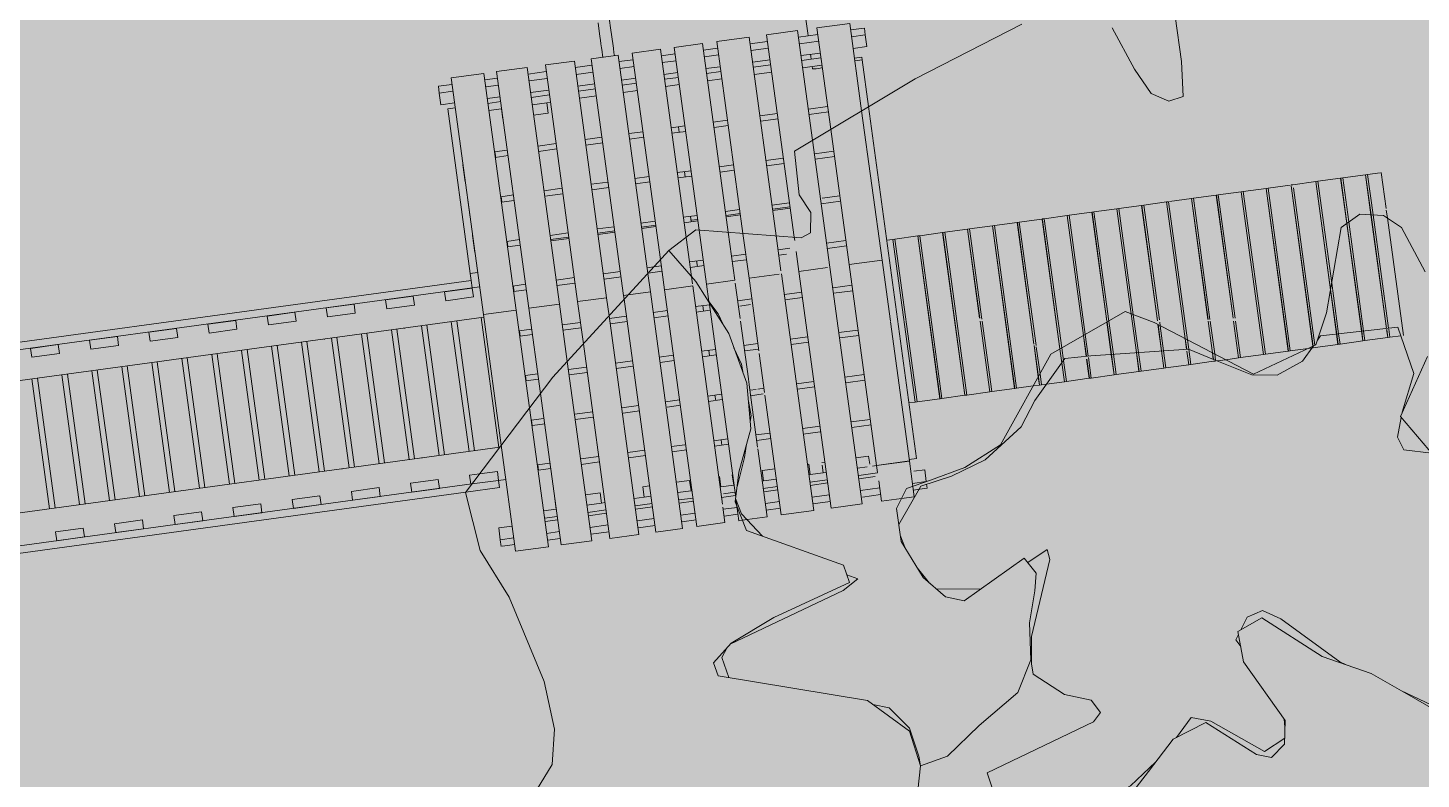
# Model space of a CAD drawing. Header units: metres. Extents: x -490 to 202, y -217 to 332.
# Drawn here: x -100.93 to -95.84, y 10.95 to 13.69 of the extents above; entities that cross this region are included whole.
import ezdxf

# ---------------------------------------------------------------- set-up
doc = ezdxf.new("R2010")
doc.units = ezdxf.units.M
doc.layers.add('1 arbol_dwg', color=8, linetype='Continuous', lineweight=9, true_color=0x767676)
doc.layers.add('juegos_dwg', color=8, linetype='Continuous', lineweight=9, true_color=0x767676)
for name, color, linetype, lineweight in [('A-DETL-GENF', 7, 'Continuous', 9), ('A-DETL-THIN', 7, 'Continuous', 9), ('A-GENM', 7, 'Continuous', 9)]:
    doc.layers.add(name, color=color, linetype=linetype, lineweight=lineweight)

# ---------------------------------------------------------------- blocks, each defined once
blk = doc.blocks.new('juegos_dwg-364623-PLANTA DE MURO PERIMETRAL')
at = {"layer": 'A-GENM'}
for p, q in [((-4.4449, 36.9643), (-4.4949, 36.9643)), ((-4.3239, 36.9893), (-4.2769, 36.9893)), ((-4.2769, 36.9643), (-4.3239, 36.9643)), ((-4.1644, 36.9893), (-4.0971, 36.9893)), ((-4.0971, 36.9643), (-4.1644, 36.9643)), ((-3.9902, 36.9893), (-3.9277, 36.9893)), ((-3.9277, 36.9643), (-3.9902, 36.9643)), ((-3.8291, 36.9893), (-3.7765, 36.9893)), ((-3.7765, 36.9643), (-3.8291, 36.9643)), ((-3.673, 36.9893), (-3.6218, 36.9893)), ((-3.6218, 36.9643), (-3.673, 36.9643)), ((-3.5174, 36.9893), (-3.4652, 36.9893)), ((-3.4652, 36.9643), (-3.5174, 36.9643)), ((-3.3459, 36.9893), (-3.2812, 36.9893)), ((-3.2812, 36.9643), (-3.3459, 36.9643)), ((-3.1669, 36.9893), (-3.0958, 36.9893)), ((-3.0958, 36.9643), (-3.1669, 36.9643)), ((-2.9239, 36.9643), (-2.9748, 36.9643)), ((-4.3239, 36.921), (-4.2769, 36.921)), ((-4.1644, 36.921), (-4.0971, 36.921)), ((-3.9902, 36.921), (-3.9277, 36.921)), ((-3.8291, 36.921), (-3.7765, 36.921)), ((-3.673, 36.921), (-3.6218, 36.921)), ((-3.5174, 36.921), (-3.4652, 36.921)), ((-3.3459, 36.921), (-3.2812, 36.921)), ((-3.1669, 36.921), (-3.0958, 36.921)), ((-4.2769, 36.903), (-4.3239, 36.903)), ((-4.3239, 36.8761), (-4.2778, 36.8761)), ((-4.2778, 36.8761), (-4.2778, 36.838)), ((-4.0971, 36.903), (-4.1644, 36.903)), ((-4.1103, 36.8761), (-4.0971, 36.8761)), ((-3.9277, 36.903), (-3.9902, 36.903)), ((-3.9902, 36.8761), (-3.9277, 36.8761)), ((-3.7765, 36.903), (-3.8291, 36.903)), ((-3.8291, 36.8761), (-3.7765, 36.8761)), ((-3.6218, 36.903), (-3.673, 36.903)), ((-3.673, 36.8761), (-3.6218, 36.8761)), ((-3.4652, 36.903), (-3.5174, 36.903)), ((-3.5174, 36.8761), (-3.4652, 36.8761)), ((-3.2812, 36.903), (-3.3459, 36.903)), ((-3.3459, 36.8761), (-3.2812, 36.8761)), ((-3.0958, 36.903), (-3.1669, 36.903)), ((-3.1669, 36.8761), (-3.0958, 36.8761)), ((-3.1038, 36.8662), (-3.1188, 36.8662)), ((-4.3239, 36.7238), (-4.2769, 36.7238)), ((-4.2769, 36.7038), (-4.3239, 36.7038)), ((-4.3225, 36.7238), (-4.3225, 36.7038)), ((-4.1644, 36.7238), (-4.0971, 36.7238)), ((-4.0971, 36.7038), (-4.1644, 36.7038)), ((-3.9902, 36.7238), (-3.9277, 36.7238)), ((-3.9277, 36.7038), (-3.9902, 36.7038)), ((-3.8291, 36.7238), (-3.7765, 36.7238)), ((-3.7765, 36.7038), (-3.8291, 36.7038)), ((-3.673, 36.7238), (-3.6218, 36.7238)), ((-3.6218, 36.7038), (-3.673, 36.7038)), ((-3.6463, 36.7038), (-3.6463, 36.7238)), ((-3.5174, 36.7238), (-3.4652, 36.7238)), ((-3.4652, 36.7038), (-3.5174, 36.7038)), ((-3.3459, 36.7238), (-3.2812, 36.7238)), ((-3.2812, 36.7038), (-3.3459, 36.7038)), ((-3.1669, 36.7238), (-3.0958, 36.7238)), ((-3.0958, 36.7038), (-3.1669, 36.7038)), ((-4.4449, 36.6924), (-4.4449, 36.6299)), ((-4.4449, 36.5624), (-4.4449, 36.4999)), ((-4.3239, 36.559), (-4.2769, 36.559)), ((-4.3225, 36.559), (-4.3225, 36.539)), ((-4.1644, 36.559), (-4.0971, 36.559)), ((-3.9902, 36.559), (-3.9277, 36.559)), ((-3.8291, 36.559), (-3.7765, 36.559)), ((-3.673, 36.559), (-3.6218, 36.559)), ((-3.6463, 36.539), (-3.6463, 36.559)), ((-3.5174, 36.559), (-3.4652, 36.559)), ((-3.3459, 36.559), (-3.2812, 36.559)), ((-3.1669, 36.559), (-3.0958, 36.559)), ((-4.2769, 36.539), (-4.3239, 36.539)), ((-4.0971, 36.539), (-4.1644, 36.539)), ((-3.9277, 36.539), (-3.9902, 36.539)), ((-3.7765, 36.539), (-3.8291, 36.539)), ((-3.6218, 36.539), (-3.673, 36.539)), ((-3.4652, 36.539), (-3.5174, 36.539)), ((-3.2812, 36.539), (-3.3459, 36.539)), ((-3.0958, 36.539), (-3.1669, 36.539)), ((-4.4449, 36.4324), (-4.4449, 36.3699)), ((-4.3239, 36.3943), (-4.2769, 36.3943)), ((-4.2769, 36.3743), (-4.3239, 36.3743)), ((-4.3225, 36.3943), (-4.3225, 36.3743)), ((-4.1644, 36.3943), (-4.0971, 36.3943)), ((-4.0971, 36.3793), (-4.1644, 36.3793)), ((-4.0971, 36.3743), (-4.1644, 36.3743)), ((-3.9902, 36.3943), (-3.9277, 36.3943)), ((-3.9277, 36.3793), (-3.9902, 36.3793)), ((-3.9277, 36.3743), (-3.9902, 36.3743)), ((-3.8291, 36.3943), (-3.7765, 36.3943)), ((-3.7765, 36.3793), (-3.8291, 36.3793)), ((-3.7765, 36.3743), (-3.8291, 36.3743)), ((-3.673, 36.3943), (-3.6218, 36.3943)), ((-3.6218, 36.3743), (-3.673, 36.3743)), ((-3.6463, 36.3743), (-3.6463, 36.3943)), ((-3.6218, 36.3793), (-3.6463, 36.3793)), ((-3.5174, 36.3943), (-3.4652, 36.3943)), ((-3.4652, 36.3793), (-3.5174, 36.3793)), ((-3.4652, 36.3743), (-3.5174, 36.3743)), ((-3.3459, 36.3943), (-3.2812, 36.3943)), ((-3.2812, 36.3793), (-3.3459, 36.3793)), ((-3.2812, 36.3743), (-3.3459, 36.3743)), ((-3.0958, 36.3743), (-3.1669, 36.3743)), ((-3.1615, 36.3943), (-3.0958, 36.3943)), ((-3.673, 36.3199), (-3.673, 36.1486)), ((-3.5174, 36.3176), (-3.5174, 36.141)), ((-4.4718, 36.2958), (-4.4718, 36.2699)), ((-3.3459, 36.281), (-3.3459, 36.1517)), ((-3.2812, 36.2552), (-3.2812, 36.2672)), ((-4.4717, 36.243), (-4.4449, 36.243)), ((-4.3239, 36.2295), (-4.2769, 36.2295)), ((-4.2769, 36.2095), (-4.3239, 36.2095)), ((-4.3225, 36.2295), (-4.3225, 36.2095)), ((-4.1644, 36.2295), (-4.0971, 36.2295)), ((-4.0971, 36.2095), (-4.1644, 36.2095)), ((-3.9902, 36.2295), (-3.9277, 36.2295)), ((-3.9277, 36.2095), (-3.9902, 36.2095)), ((-3.8291, 36.2295), (-3.8039, 36.2295)), ((-3.7765, 36.2095), (-3.828, 36.2095)), ((-3.8039, 36.2295), (-3.7765, 36.2295)), ((-3.673, 36.2295), (-3.6218, 36.2295)), ((-3.6218, 36.2095), (-3.673, 36.2095)), ((-3.6463, 36.2095), (-3.6463, 36.2295)), ((-3.5174, 36.2295), (-3.4652, 36.2295)), ((-3.4652, 36.2095), (-3.5174, 36.2095)), ((-3.3459, 36.2295), (-3.3027, 36.2295)), ((-3.3177, 36.2095), (-3.3459, 36.2095)), ((-3.1669, 36.2295), (-3.0958, 36.2295)), ((-3.0958, 36.2095), (-3.1669, 36.2095)), ((-2.9177, 36.2107), (-2.9177, 35.6107)), ((-2.826, 36.2107), (-2.826, 35.6107)), ((-2.7342, 36.2107), (-2.7342, 35.6107)), ((-2.6496, 35.8825), (-2.6496, 36.2107)), ((-2.6425, 36.2107), (-2.6425, 35.8777)), ((-2.5508, 36.2107), (-2.5508, 35.6107)), ((-2.4661, 35.7618), (-2.4661, 36.2107)), ((-2.459, 36.2107), (-2.459, 35.7563)), ((-2.3748, 36.2083), (-2.3748, 35.7313)), ((-2.3744, 35.7315), (-2.3744, 36.2076)), ((-2.3673, 36.2107), (-2.3673, 35.7343)), ((-2.2826, 35.7685), (-2.2826, 36.2107)), ((-2.2755, 36.2107), (-2.2755, 35.7713)), ((-2.1909, 35.8088), (-2.1909, 36.2107)), ((-2.1838, 36.2107), (-2.1838, 35.8083)), ((-2.0991, 35.8229), (-2.0991, 36.2107)), ((-2.0921, 36.2107), (-2.0921, 35.8191)), ((-2.0074, 35.7853), (-2.0074, 36.2107)), ((-2.0003, 36.2107), (-2.0003, 35.7877)), ((-1.9157, 36.2107), (-1.9086, 36.2107)), ((-1.9157, 35.7721), (-1.9157, 36.2107)), ((-1.9086, 36.2107), (-1.9086, 35.7715)), ((-1.8239, 35.7647), (-1.8239, 36.2107)), ((-1.8169, 36.2107), (-1.8169, 35.7641)), ((-1.7322, 35.7573), (-1.7322, 36.2107)), ((-1.7251, 36.2107), (-1.7251, 35.7568)), ((-1.6334, 36.2107), (-1.6334, 35.6107)), ((-1.5416, 36.2107), (-1.5416, 35.6107)), ((-1.4574, 36.2078), (-1.4574, 35.6166)), ((-1.457, 35.6167), (-1.457, 36.2073)), ((-1.4499, 36.1996), (-1.4499, 35.6189)), ((-1.3652, 35.813), (-1.3652, 36.2107)), ((-1.3582, 36.2107), (-1.3582, 35.8356)), ((-1.2735, 36.0445), (-1.2735, 36.2107)), ((-1.2664, 36.2107), (-1.2664, 36.0482)), ((-1.1818, 36.0636), (-1.1818, 36.2107)), ((-1.1747, 36.2107), (-1.1747, 36.0622)), ((-1.1244, 36.2107), (-1.1244, 36.0787)), ((-4.4449, 36.1308), (-6.972, 36.1308)), ((-6.1109, 36.1308), (-6.1109, 35.6526)), ((-6.0909, 35.6526), (-6.0909, 36.1308)), ((-6.0004, 36.1308), (-6.0004, 35.6526)), ((-5.9804, 35.6526), (-5.9804, 36.1308)), ((-5.8899, 36.1308), (-5.8899, 35.6526)), ((-5.8699, 35.6526), (-5.8699, 36.1308)), ((-5.7795, 36.1308), (-5.7795, 35.6526)), ((-5.7595, 35.6526), (-5.7595, 36.1308)), ((-5.669, 36.1308), (-5.669, 35.6526)), ((-5.649, 35.6526), (-5.649, 36.1308)), ((-5.6271, 36.1308), (-5.6237, 36.1308)), ((-5.5586, 36.1308), (-5.5586, 35.6526)), ((-5.5386, 35.6526), (-5.5386, 36.1308)), ((-5.4481, 36.1308), (-5.4481, 35.6526)), ((-5.4281, 35.6526), (-5.4281, 36.1308)), ((-5.3377, 36.1308), (-5.3377, 35.6526)), ((-5.3177, 35.6526), (-5.3177, 36.1308)), ((-5.2272, 36.1308), (-5.2272, 35.6526)), ((-5.2072, 35.6526), (-5.2072, 36.1308)), ((-5.1168, 36.1308), (-5.1168, 35.6526)), ((-5.0968, 35.6526), (-5.0968, 36.1308)), ((-5.0344, 36.1308), (-5.0311, 36.1308)), ((-5.0063, 36.1308), (-5.0063, 35.6526)), ((-4.9863, 35.6526), (-4.9863, 36.1308)), ((-4.8959, 36.1308), (-4.8959, 35.6526)), ((-4.8759, 35.6526), (-4.8759, 36.1308)), ((-4.7854, 36.1308), (-4.7854, 35.6526)), ((-4.7654, 35.6526), (-4.7654, 36.1308)), ((-4.7397, 36.1308), (-4.7364, 36.1308)), ((-4.6749, 36.1308), (-4.6749, 35.6526)), ((-4.6549, 35.6526), (-4.6549, 36.1308)), ((-4.5645, 36.1308), (-4.5645, 35.6526)), ((-4.5445, 35.6526), (-4.5445, 36.1308)), ((-4.454, 36.1308), (-4.454, 35.6526)), ((-4.4449, 36.141), (-4.3239, 36.141)), ((-4.2769, 36.141), (-4.1644, 36.141)), ((-4.0971, 36.141), (-3.9902, 36.141)), ((-3.9277, 36.141), (-3.9104, 36.141)), ((-3.9104, 36.141), (-3.8291, 36.141)), ((-3.7765, 36.141), (-3.673, 36.141)), ((-3.673, 36.141), (-3.673, 35.336)), ((-3.6218, 36.141), (-3.5174, 36.141)), ((-3.5174, 36.1297), (-3.5174, 36.0001)), ((-3.4652, 36.141), (-3.3546, 36.141)), ((-3.3459, 36.141), (-3.3459, 35.2684)), ((-3.2812, 36.141), (-3.1761, 36.141)), ((-3.0958, 36.141), (-2.9748, 36.141)), ((-4.3239, 36.0647), (-4.2769, 36.0647)), ((-4.2769, 36.0447), (-4.3239, 36.0447)), ((-4.3225, 36.0647), (-4.3225, 36.0447)), ((-4.1644, 36.0647), (-4.0971, 36.0647)), ((-4.0971, 36.0447), (-4.1644, 36.0447)), ((-3.9902, 36.0747), (-3.9902, 35.2684)), ((-3.9902, 36.0647), (-3.9277, 36.0647)), ((-3.9277, 36.0447), (-3.9902, 36.0447)), ((-3.8291, 36.0647), (-3.7765, 36.0647)), ((-3.7765, 36.0447), (-3.8291, 36.0447)), ((-3.673, 36.0647), (-3.6218, 36.0647)), ((-3.6218, 36.0447), (-3.673, 36.0447)), ((-3.6463, 36.0447), (-3.6463, 36.0647)), ((-3.6218, 35.3535), (-3.6218, 36.0745)), ((-3.5174, 36.0647), (-3.4652, 36.0647)), ((-3.4728, 36.0447), (-3.5123, 36.0447)), ((-3.2812, 36.0447), (-3.3459, 36.0447)), ((-3.3454, 36.0647), (-3.2812, 36.0647)), ((-3.1669, 36.0647), (-3.0958, 36.0647)), ((-3.0958, 36.0447), (-3.1669, 36.0447)), ((-1.274, 36.0443), (-1.274, 35.6464)), ((-1.2735, 35.6464), (-1.2735, 36.0445)), ((-1.2664, 36.0482), (-1.2664, 35.6462)), ((-1.1822, 36.0637), (-1.1822, 35.6444)), ((-1.1818, 35.6444), (-1.1818, 36.0636)), ((-1.1747, 36.0622), (-1.1747, 35.6442)), ((-1.1244, 36.0726), (-1.1244, 36.0436)), ((-1.1244, 36.0436), (-1.1244, 35.6107)), ((-3.5174, 35.9899), (-3.5174, 35.7768)), ((-4.3239, 35.9), (-4.2769, 35.9)), ((-4.3225, 35.9), (-4.3225, 35.88)), ((-4.1644, 35.93), (-4.1644, 35.2684)), ((-4.1644, 35.9), (-4.0971, 35.9)), ((-3.9902, 35.9), (-3.9277, 35.9)), ((-3.8291, 35.9), (-3.7765, 35.9)), ((-3.673, 35.9), (-3.6218, 35.9)), ((-3.6463, 35.88), (-3.6463, 35.9)), ((-3.5174, 35.9), (-3.4652, 35.9)), ((-3.3459, 35.9), (-3.2812, 35.9)), ((-3.1669, 35.9), (-3.0974, 35.9)), ((-2.9748, 35.9131), (-2.9748, 35.4007)), ((-4.2769, 35.88), (-4.3239, 35.88)), ((-4.0971, 35.88), (-4.1644, 35.88)), ((-3.9277, 35.88), (-3.9902, 35.88)), ((-3.7765, 35.88), (-3.8291, 35.88)), ((-3.6218, 35.88), (-3.673, 35.88)), ((-3.4652, 35.88), (-3.5174, 35.88)), ((-3.4652, 35.7192), (-3.4652, 35.8633)), ((-3.2812, 35.88), (-3.3459, 35.88)), ((-3.0958, 35.88), (-3.1669, 35.88)), ((-2.6425, 35.8704), (-2.6425, 35.6107)), ((-2.1914, 35.8053), (-2.1914, 35.6865)), ((-2.1909, 35.6864), (-2.1909, 35.8055)), ((-2.1838, 35.8078), (-2.1838, 35.686)), ((-2.0996, 35.8232), (-2.0996, 35.6804)), ((-2.0991, 35.6803), (-2.0991, 35.8229)), ((-2.0921, 35.8191), (-2.0921, 35.6798)), ((-1.3657, 35.8115), (-1.3657, 35.6483)), ((-1.3652, 35.6483), (-1.3652, 35.813)), ((-1.3582, 35.8356), (-1.3582, 35.6482)), ((-3.5174, 35.7755), (-3.5174, 35.7565)), ((-3.5174, 35.7552), (-3.5174, 35.5253)), ((-2.4666, 35.7565), (-2.4666, 35.641)), ((-2.4661, 35.6417), (-2.4661, 35.7561)), ((-2.459, 35.7513), (-2.459, 35.6511)), ((-2.2831, 35.7683), (-2.2831, 35.6919)), ((-2.2826, 35.6919), (-2.2826, 35.7685)), ((-2.2755, 35.7713), (-2.2755, 35.6917)), ((-2.0079, 35.7713), (-2.0079, 35.6742)), ((-2.0074, 35.6742), (-2.0074, 35.771)), ((-2.0003, 35.7789), (-2.0003, 35.766)), ((-2.0003, 35.766), (-2.0003, 35.6737)), ((-1.9161, 35.7713), (-1.9161, 35.7067)), ((-1.9157, 35.7063), (-1.9157, 35.7712)), ((-1.9086, 35.7702), (-1.9086, 35.7013)), ((-1.8244, 35.7587), (-1.8244, 35.642)), ((-1.8239, 35.6417), (-1.8239, 35.7587)), ((-1.8169, 35.7577), (-1.8169, 35.6367)), ((-1.7251, 35.7452), (-1.7251, 35.6107)), ((-4.3239, 35.7352), (-4.2769, 35.7352)), ((-4.3225, 35.7352), (-4.3225, 35.7152)), ((-4.2769, 35.7152), (-4.3217, 35.7152)), ((-4.1644, 35.7352), (-4.0971, 35.7352)), ((-4.0971, 35.7152), (-4.1644, 35.7152)), ((-3.9902, 35.7352), (-3.9277, 35.7352)), ((-3.9277, 35.7152), (-3.9879, 35.7152)), ((-3.8291, 35.7352), (-3.7765, 35.7352)), ((-3.7765, 35.7152), (-3.8246, 35.7152)), ((-3.673, 35.7352), (-3.6218, 35.7352)), ((-3.6218, 35.7152), (-3.673, 35.7152)), ((-3.6463, 35.7152), (-3.6463, 35.7352)), ((-3.5174, 35.7352), (-3.4945, 35.7352)), ((-3.4716, 35.7152), (-3.5174, 35.7152)), ((-3.4876, 35.7352), (-3.4652, 35.7352)), ((-3.3459, 35.7352), (-3.2812, 35.7352)), ((-3.2812, 35.7152), (-3.3459, 35.7152)), ((-3.1669, 35.7352), (-3.0958, 35.7352)), ((-3.0958, 35.7152), (-3.1669, 35.7152)), ((-2.3748, 35.7313), (-2.3748, 35.6802)), ((-2.3744, 35.6807), (-2.3744, 35.7315)), ((-2.3673, 35.7343), (-2.3673, 35.6882)), ((-2.3673, 35.6882), (-2.3673, 35.6107)), ((-2.2755, 35.6858), (-2.2755, 35.6107)), ((-2.1838, 35.686), (-2.1838, 35.6107)), ((-1.9161, 35.7067), (-1.9161, 35.6681)), ((-1.9157, 35.6681), (-1.9157, 35.7063)), ((-1.9086, 35.7013), (-1.9086, 35.6673)), ((-6.972, 35.6526), (-4.451, 35.6526)), ((-5.6237, 35.6526), (-5.6271, 35.6526)), ((-5.0311, 35.6526), (-5.0344, 35.6526)), ((-4.7364, 35.6526), (-4.7397, 35.6526)), ((-2.459, 35.6511), (-2.459, 35.6107)), ((-2.0921, 35.6798), (-2.0921, 35.6107)), ((-2.0003, 35.6737), (-2.0003, 35.6107)), ((-1.9086, 35.6673), (-1.9086, 35.6107)), ((-1.8244, 35.642), (-1.8244, 35.6182)), ((-1.8239, 35.6179), (-1.8239, 35.6417)), ((-1.8169, 35.6367), (-1.8169, 35.6138)), ((-1.3582, 35.6482), (-1.3582, 35.6107)), ((-1.2664, 35.6462), (-1.2664, 35.6107)), ((-1.1747, 35.6408), (-1.1747, 35.6107)), ((-1.8169, 35.6107), (-1.8239, 35.6107)), ((-1.7799, 35.6107), (-1.8114, 35.6107)), ((-1.4574, 35.6107), (-1.4761, 35.6107)), ((-4.5739, 35.5661), (-4.5739, 35.5333)), ((-4.5372, 35.5661), (-4.5739, 35.5661)), ((-4.4718, 35.5333), (-4.5698, 35.5333)), ((-4.4449, 35.5333), (-4.4716, 35.5333)), ((-4.3239, 35.5704), (-4.2769, 35.5704)), ((-4.2769, 35.5504), (-4.3239, 35.5504)), ((-4.3225, 35.5704), (-4.3225, 35.5504)), ((-4.1644, 35.5704), (-4.0971, 35.5704)), ((-4.0971, 35.5504), (-4.1644, 35.5504)), ((-3.9902, 35.5704), (-3.9277, 35.5704)), ((-3.9277, 35.5504), (-3.9902, 35.5504)), ((-3.8291, 35.5704), (-3.7798, 35.5704)), ((-3.7765, 35.5504), (-3.8291, 35.5504)), ((-3.673, 35.5704), (-3.6218, 35.5704)), ((-3.6218, 35.5504), (-3.673, 35.5504)), ((-3.6463, 35.5504), (-3.6463, 35.5704)), ((-3.5174, 35.5704), (-3.4652, 35.5704)), ((-3.4652, 35.5504), (-3.5174, 35.5504)), ((-3.3459, 35.5704), (-3.2812, 35.5704)), ((-3.2832, 35.5504), (-3.3459, 35.5504)), ((-3.1669, 35.5704), (-3.0958, 35.5704)), ((-3.0958, 35.5504), (-3.1669, 35.5504)), ((-3.5174, 35.5187), (-3.5174, 35.2684)), ((-4.2778, 35.4383), (-4.2778, 35.4002)), ((-3.6703, 35.4002), (-3.6703, 35.4383)), ((-3.6228, 35.4383), (-3.6228, 35.4002)), ((-3.2812, 35.4383), (-3.2928, 35.4383)), ((-4.2778, 35.4002), (-4.3239, 35.4002)), ((-4.0971, 35.4002), (-4.1103, 35.4002)), ((-3.9528, 35.4002), (-3.9902, 35.4002)), ((-3.7765, 35.4002), (-3.7803, 35.4002)), ((-3.6228, 35.4002), (-3.6703, 35.4002)), ((-3.5128, 35.4002), (-3.5174, 35.4002)), ((-3.2928, 35.4002), (-3.3403, 35.4002)), ((-3.1669, 35.4002), (-3.1311, 35.4002)), ((-2.9748, 35.4002), (-2.9748, 35.3069)), ((-4.3239, 35.3733), (-4.2769, 35.3733)), ((-4.2769, 35.3611), (-4.3239, 35.3611)), ((-4.1644, 35.3733), (-4.0971, 35.3733)), ((-4.0971, 35.3611), (-4.1644, 35.3611)), ((-3.9902, 35.3733), (-3.9277, 35.3733)), ((-3.9277, 35.3611), (-3.9902, 35.3611)), ((-3.8291, 35.3733), (-3.7765, 35.3733)), ((-3.7765, 35.3611), (-3.8291, 35.3611)), ((-3.6218, 35.3611), (-3.673, 35.3611)), ((-3.6644, 35.3733), (-3.6218, 35.3733)), ((-3.6218, 35.322), (-3.6218, 35.3477)), ((-3.5174, 35.3733), (-3.4652, 35.3733)), ((-3.4652, 35.3611), (-3.5174, 35.3611)), ((-3.3459, 35.3733), (-3.2812, 35.3733)), ((-3.2812, 35.3611), (-3.3459, 35.3611)), ((-3.1069, 35.3611), (-3.1669, 35.3611)), ((-3.1649, 35.3733), (-3.0958, 35.3733)), ((-4.4949, 35.3178), (-4.4449, 35.3178)), ((-4.4449, 35.2928), (-4.4916, 35.2928)), ((-4.3239, 35.3178), (-4.2769, 35.3178)), ((-4.2769, 35.2928), (-4.3239, 35.2928)), ((-4.1644, 35.3178), (-4.0971, 35.3178)), ((-4.0971, 35.2928), (-4.1644, 35.2928)), ((-3.9902, 35.3178), (-3.9277, 35.3178)), ((-3.9277, 35.2928), (-3.9902, 35.2928)), ((-3.8291, 35.3178), (-3.7765, 35.3178)), ((-3.7765, 35.2928), (-3.8291, 35.2928)), ((-3.673, 35.3258), (-3.673, 35.2684)), ((-3.673, 35.3178), (-3.6218, 35.3178)), ((-3.6218, 35.2928), (-3.673, 35.2928)), ((-3.5174, 35.3178), (-3.4652, 35.3178)), ((-3.4652, 35.2928), (-3.5174, 35.2928)), ((-3.3459, 35.3178), (-3.2812, 35.3178)), ((-3.2812, 35.2928), (-3.3459, 35.2928)), ((-3.1669, 35.3178), (-3.0958, 35.3178)), ((-3.0958, 35.2928), (-3.1621, 35.2928)), ((-2.9748, 35.3178), (-2.9239, 35.3178)), ((-2.9506, 35.2928), (-2.9748, 35.2928)), ((-3.5914, 35.2684), (-3.6087, 35.2684)), ((-3.5174, 35.2684), (-3.5914, 35.2684))]:
    blk.add_line(p, q, dxfattribs=at)
at = {"layer": 'A-GENM', "flags": 128}
for points in [[(-3.8854, 37.1401), (-3.8854, 37.0901), (-3.8854, 37.0764), (-3.8854, 37.0625), (-3.8854, 37.0484), (-3.8854, 37.0342), (-3.8854, 37.0198), (-3.8854, 37.0136)], [(-3.8427, 37.0136), (-3.8427, 37.0239), (-3.8427, 37.0408), (-3.8427, 37.0576), (-3.8427, 37.0742), (-3.8427, 37.0906), (-3.8427, 37.1068), (-3.8427, 37.1161), (-3.8427, 37.1703), (-3.8427, 37.2234), (-3.8427, 37.2754), (-3.8427, 37.3261), (-3.8427, 37.3755), (-3.8427, 37.4236), (-3.8427, 37.4669), (-3.8427, 39.3336)], [(-3.1315, 39.3336), (-3.1315, 37.4669), (-3.1315, 37.4203), (-3.1315, 37.3721), (-3.1315, 37.3226), (-3.1315, 37.2718), (-3.1315, 37.2197), (-3.1315, 37.1665), (-3.1315, 37.1161), (-3.1315, 37.1001), (-3.1315, 37.0838), (-3.1315, 37.0673), (-3.1315, 37.0506), (-3.1315, 37.0338), (-3.1315, 37.0167), (-3.1315, 36.9996), (-3.1315, 36.9893)], [(-4.4449, 35.6588), (-4.4449, 36.141), (-4.4449, 37.0136), (-4.3239, 37.0136)], [(-4.3239, 37.0136), (-4.3239, 36.141), (-4.3239, 35.7803)], [(-4.2769, 35.8275), (-4.2769, 36.141), (-4.2769, 37.0136), (-4.1644, 37.0136), (-4.1644, 36.141), (-4.1644, 35.93)], [(-4.0971, 35.986), (-4.0971, 36.141), (-4.0971, 37.0136), (-3.9902, 37.0136), (-3.9902, 36.141), (-3.9902, 36.0747)], [(-3.9277, 36.1266), (-3.9277, 36.141), (-3.9277, 37.0136), (-3.8291, 37.0136), (-3.8291, 36.2086)], [(-3.7765, 36.2523), (-3.7765, 37.0136), (-3.673, 37.0136), (-3.673, 36.3199)], [(-3.6218, 36.3398), (-3.6218, 37.0136), (-3.5174, 37.0136), (-3.5174, 36.3176)], [(-3.4652, 36.3064), (-3.4652, 37.0136), (-3.3459, 37.0136), (-3.3459, 36.281)], [(-3.2812, 36.2672), (-3.2812, 37.0136), (-3.1669, 37.0136), (-3.1669, 36.6092)], [(-3.0958, 36.6397), (-3.0958, 37.0136), (-2.9748, 37.0136), (-2.9748, 36.6916)], [(-4.4449, 36.921), (-4.4949, 36.921), (-4.4949, 36.9643), (-4.4949, 36.9893), (-4.4449, 36.9893)], [(-2.9748, 36.9893), (-2.9239, 36.9893), (-2.9239, 36.9643), (-2.9239, 36.921), (-2.9748, 36.921)], [(-3.1315, 36.921), (-3.1315, 36.9129), (-3.1315, 36.903)], [(-4.4449, 36.903), (-4.4718, 36.903), (-4.4718, 36.2958), (-4.4449, 36.2958)], [(-4.1644, 36.838), (-4.1103, 36.838), (-4.1103, 36.8761), (-4.1644, 36.8761)], [(-2.9478, 36.8761), (-2.9478, 36.8852), (-2.9748, 36.8852)], [(-2.9479, 36.7031), (-2.9479, 36.8761), (-2.9748, 36.8761)], [(-2.9748, 35.406), (-2.9479, 35.406), (-2.9479, 36.7031)], [(-2.9748, 36.6916), (-2.9748, 36.141), (-2.9748, 35.9158)], [(-3.1669, 36.6092), (-3.1669, 36.141), (-3.1669, 35.2684)], [(-3.0958, 35.4007), (-3.0958, 36.141), (-3.0958, 36.6397)], [(-3.6218, 36.077), (-3.6218, 36.141), (-3.6218, 36.3398)], [(-3.4652, 35.8737), (-3.4652, 36.141), (-3.4652, 36.3064)], [(-3.673, 35.2684), (-3.7765, 35.2684), (-3.7765, 36.141), (-3.7765, 36.2523)], [(-3.8291, 36.2086), (-3.8291, 36.141), (-3.8291, 35.2684)], [(-3.1669, 35.2684), (-3.2812, 35.2684), (-3.2812, 36.141), (-3.2812, 36.2149)], [(-2.9479, 36.2107), (-2.9253, 36.2107), (-2.9253, 35.6107), (-2.9479, 35.6107)], [(-2.7413, 36.2107), (-2.7342, 36.2107), (-2.65, 36.2107), (-2.65, 35.8829)], [(-2.65, 35.8715), (-2.65, 35.6107), (-2.7342, 35.6107), (-2.7413, 35.6107), (-2.7413, 36.2107)], [(-2.6496, 36.2107), (-2.6425, 36.2107), (-2.5583, 36.2107), (-2.5583, 35.6107), (-2.6425, 35.6107), (-2.6496, 35.6107), (-2.6496, 35.8714)], [(-2.5578, 36.2107), (-2.5508, 36.2107), (-2.4666, 36.2107), (-2.4666, 35.7622)], [(-2.4892, 35.6107), (-2.5508, 35.6107), (-2.5578, 35.6107), (-2.5578, 36.2107)], [(-2.4661, 36.2107), (-2.459, 36.2107), (-2.3764, 36.2107)], [(-2.3744, 36.2107), (-2.3673, 36.2107), (-2.2831, 36.2107), (-2.2831, 35.7683)], [(-2.2826, 36.2107), (-2.2755, 36.2107), (-2.1914, 36.2107), (-2.1914, 35.8088)], [(-2.1909, 36.2107), (-2.1838, 36.2107), (-2.0996, 36.2107), (-2.0996, 35.8232)], [(-2.0991, 36.2107), (-2.0921, 36.2107), (-2.0079, 36.2107), (-2.0079, 35.7851)], [(-2.0074, 36.2107), (-2.0003, 36.2107), (-1.9161, 36.2107), (-1.9161, 35.7721)], [(-1.9046, 36.2107), (-1.8244, 36.2107), (-1.8244, 35.7647)], [(-1.8239, 36.2107), (-1.8169, 36.2107), (-1.7327, 36.2107), (-1.7327, 35.7574)], [(-1.7322, 36.2107), (-1.7251, 36.2107), (-1.6409, 36.2107), (-1.6409, 35.6107), (-1.7251, 35.6107), (-1.7322, 35.6107), (-1.7322, 35.7461)], [(-1.5487, 36.2107), (-1.5416, 36.2107), (-1.4601, 36.2107)], [(-1.4761, 35.6107), (-1.5416, 35.6107), (-1.5487, 35.6107), (-1.5487, 36.2107)], [(-1.457, 36.2107), (-1.4499, 36.2107), (-1.3657, 36.2107), (-1.3657, 35.8115)], [(-1.3652, 36.2107), (-1.3582, 36.2107), (-1.274, 36.2107), (-1.274, 36.0443)], [(-1.2735, 36.2107), (-1.2664, 36.2107), (-1.1822, 36.2107), (-1.1822, 36.0637)], [(-1.1818, 36.2107), (-1.1747, 36.2107), (-1.1282, 36.2107)], [(-3.8291, 35.2684), (-3.9277, 35.2684), (-3.9277, 36.1266)], [(-3.9902, 35.2684), (-4.0971, 35.2684), (-4.0971, 35.986)], [(-4.1644, 35.2684), (-4.2769, 35.2684), (-4.2769, 35.8275)], [(-4.3239, 35.7803), (-4.3239, 35.2684), (-4.4449, 35.2684), (-4.4449, 35.6588)], [(-1.7327, 35.7462), (-1.7327, 35.6107), (-1.7799, 35.6107)], [(-3.3459, 35.2684), (-3.4652, 35.2684), (-3.4652, 35.7096)], [(-2.1914, 35.6865), (-2.1914, 35.6107), (-2.2755, 35.6107), (-2.2826, 35.6107), (-2.2826, 35.6816)], [(-2.0996, 35.6804), (-2.0996, 35.6107), (-2.1838, 35.6107), (-2.1909, 35.6107), (-2.1909, 35.6864)], [(-2.4666, 35.641), (-2.4666, 35.6107), (-2.4892, 35.6107)], [(-2.4401, 35.6107), (-2.459, 35.6107), (-2.4661, 35.6107), (-2.4661, 35.6417)], [(-2.3748, 35.6802), (-2.3748, 35.6107), (-2.4401, 35.6107)], [(-2.2831, 35.6813), (-2.2831, 35.6107), (-2.3673, 35.6107), (-2.3744, 35.6107), (-2.3744, 35.6807)], [(-2.0079, 35.6742), (-2.0079, 35.6107), (-2.0921, 35.6107), (-2.0991, 35.6107), (-2.0991, 35.6803)], [(-1.9161, 35.6602), (-1.9161, 35.6107), (-2.0003, 35.6107), (-2.0074, 35.6107), (-2.0074, 35.6742)], [(-1.8244, 35.6107), (-1.9086, 35.6107), (-1.9157, 35.6107), (-1.9157, 35.6607)], [(-1.3657, 35.6483), (-1.3657, 35.6107), (-1.4499, 35.6107), (-1.457, 35.6107)], [(-1.274, 35.6464), (-1.274, 35.6107), (-1.3582, 35.6107), (-1.3652, 35.6107), (-1.3652, 35.6483)], [(-1.1822, 35.6403), (-1.1822, 35.6107), (-1.2664, 35.6107), (-1.2735, 35.6107), (-1.2735, 35.6464)], [(-1.1335, 35.6107), (-1.1747, 35.6107), (-1.1818, 35.6107), (-1.1818, 35.6403)], [(-4.5698, 35.5333), (-6.9745, 35.5333), (-6.9745, 35.5064), (-4.5966, 35.5064)], [(-4.5966, 35.5064), (-4.4718, 35.5064), (-4.4718, 35.5333)], [(-4.5698, 35.5333), (-4.4717, 35.5333), (-4.4717, 35.5661), (-4.5372, 35.5661)], [(-4.1644, 35.4002), (-4.1103, 35.4002), (-4.1103, 35.4383), (-4.1644, 35.4383)], [(-3.9277, 35.4383), (-3.9528, 35.4383), (-3.9528, 35.4002), (-3.9277, 35.4002)], [(-3.8291, 35.4002), (-3.7803, 35.4002), (-3.7803, 35.4383), (-3.8291, 35.4383)], [(-3.4652, 35.4383), (-3.5128, 35.4383), (-3.5128, 35.4002), (-3.4652, 35.4002)], [(-3.3459, 35.4002), (-3.3403, 35.4002), (-3.3403, 35.4383), (-3.3459, 35.4383)], [(-3.1203, 35.4079), (-3.1203, 35.4383), (-3.1669, 35.4383)], [(-3.2928, 35.4285), (-3.2928, 35.4002), (-3.2812, 35.4002)], [(-3.0958, 35.3739), (-3.0958, 35.4002), (-3.0958, 35.4007), (-2.9748, 35.4007), (-2.9748, 35.4002), (-3.0958, 35.4002), (-3.1115, 35.4002)], [(-4.4949, 35.2928), (-4.4949, 35.3178), (-4.4949, 35.3611), (-4.4449, 35.3611)], [(-3.0222, 35.2684), (-3.0958, 35.2684), (-3.0958, 35.3435)], [(-2.9645, 35.3611), (-2.9239, 35.3611), (-2.9239, 35.3178)], [(-3.6087, 35.2684), (-3.6218, 35.2684), (-3.6218, 35.322)], [(-2.9748, 35.3069), (-2.9748, 35.2684), (-3.0222, 35.2684)], [(-2.9239, 35.3077), (-2.9239, 35.2928), (-2.9506, 35.2928)]]:
    blk.add_lwpolyline(points, dxfattribs=at)
for points in [[(-3.1315, 36.8761), (-3.1315, 36.8683)], [(-4.4718, 36.243), (-4.4718, 36.2699), (-6.9745, 36.2699), (-6.9745, 36.243)], [(-6.1011, 36.2423), (-6.1011, 36.2095), (-5.9989, 36.2095), (-5.9989, 36.2423)], [(-5.883, 36.2423), (-5.883, 36.2095), (-5.7807, 36.2095), (-5.7807, 36.2423)], [(-5.6648, 36.2423), (-5.6648, 36.2095), (-5.5626, 36.2095), (-5.5626, 36.2423)], [(-5.4466, 36.2423), (-5.4466, 36.2095), (-5.3444, 36.2095), (-5.3444, 36.2423)], [(-5.2284, 36.2423), (-5.2284, 36.2095), (-5.1262, 36.2095), (-5.1262, 36.2423)], [(-5.0102, 36.2423), (-5.0102, 36.2095), (-4.908, 36.2095), (-4.908, 36.2423)], [(-4.792, 36.2423), (-4.792, 36.2095), (-4.6898, 36.2095), (-4.6898, 36.2423)], [(-4.5739, 36.2423), (-4.5739, 36.2095), (-4.4717, 36.2095), (-4.4717, 36.2423)], [(-2.9248, 36.2107), (-2.9177, 36.2107), (-2.8335, 36.2107), (-2.8335, 35.6107), (-2.9177, 35.6107), (-2.9248, 35.6107)], [(-2.833, 36.2107), (-2.826, 36.2107), (-2.7418, 36.2107), (-2.7418, 35.6107), (-2.826, 35.6107), (-2.833, 35.6107)], [(-1.6404, 36.2107), (-1.6334, 36.2107), (-1.5492, 36.2107), (-1.5492, 35.6107), (-1.6334, 35.6107), (-1.6404, 35.6107)], [(-6.1011, 35.5661), (-6.1011, 35.5333), (-5.9989, 35.5333), (-5.9989, 35.5661)], [(-5.883, 35.5661), (-5.883, 35.5333), (-5.7807, 35.5333), (-5.7807, 35.5661)], [(-5.6648, 35.5661), (-5.6648, 35.5333), (-5.5626, 35.5333), (-5.5626, 35.5661)], [(-5.4466, 35.5661), (-5.4466, 35.5333), (-5.3444, 35.5333), (-5.3444, 35.5661)], [(-5.2284, 35.5661), (-5.2284, 35.5333), (-5.1262, 35.5333), (-5.1262, 35.5661)], [(-5.0102, 35.5661), (-5.0102, 35.5333), (-4.908, 35.5333), (-4.908, 35.5661)], [(-4.792, 35.5661), (-4.792, 35.5333), (-4.6898, 35.5333), (-4.6898, 35.5661)]]:
    blk.add_lwpolyline(points, close=True, dxfattribs=at)
at = {"layer": 'A-GENM'}
for centre, start_param, end_param in [((-3.1188, 36.8683), 3.141593, 4.712389), ((-3.1038, 36.8683), 4.712389, 5.480334)]:
    blk.add_ellipse(centre, major_axis=(0.0127, 0), ratio=0.160553, start_param=start_param, end_param=end_param, dxfattribs=at)
blk = doc.blocks.new('1 arbol_dwg-V119-PLANTA DE MURO PERIMETRAL')
at = {"layer": 'A-DETL-GENF', "true_color": 0x004c00, "transparency": 33554483}
blk.add_hatch(color=98, dxfattribs=at).paths.add_polyline_path([(-4.9171, 6.694), (-4.8382, 6.7221), (-4.7471, 6.8115), (-4.6347, 6.9075), (-4.597, 7.0019), (-4.6008, 7.1097), (-4.5809, 7.2541), (-4.6159, 7.2973), (-4.79, 7.1735), (-4.8449, 7.185), (-4.9098, 7.2412), (-4.9729, 7.3454), (-4.9872, 7.4417), (-4.9577, 7.4993), (-4.7883, 7.5608), (-4.6843, 7.6263), (-4.5382, 7.8898), (-4.3225, 8.0131), (-4.1997, 7.9611), (-3.9498, 7.8317), (-3.7686, 7.9171), (-3.7376, 8.0093), (-3.6954, 8.2578), (-3.641, 8.2966), (-3.5722, 8.2925), (-3.52, 8.2577), (-3.4513, 8.1284), (-3.3861, 7.9809), (-3.5229, 7.7084), (-3.4245, 7.5924), (-3.255, 7.5716), (-3.2274, 7.5217), (-3.1918, 7.4192), (-3.0937, 7.3772), (-3.0453, 7.4329), (-2.9628, 7.6098), (-2.8709, 7.7703), (-2.7838, 7.8542), (-2.7083, 7.8794), (-2.6521, 7.8612), (-2.6099, 7.8114), (-2.5806, 7.7602), (-2.4427, 7.6513), (-2.3122, 7.7129), (-2.3043, 7.7274), (-2.2936, 7.8677), (-2.3773, 7.9854), (-2.3484, 8.1747), (-2.2676, 8.3756), (-2.1945, 8.4844), (-2.052, 8.5855), (-2.063, 8.6439), (-2.1412, 8.7196), (-2.3402, 8.8156), (-2.7586, 9.1235), (-2.8745, 9.1569), (-2.9891, 9.15), (-3.0996, 9.0124), (-3.1356, 8.9138), (-3.2075, 8.8462), (-3.3019, 8.8165), (-3.3785, 8.8294), (-3.4418, 8.881), (-3.482, 8.9722), (-3.4837, 9.0581), (-3.55, 9.135), (-3.7939, 9.1047), (-4.0833, 9.0256), (-4.1777, 8.8711), (-4.1541, 8.6383), (-4.1997, 8.6259), (-4.2468, 8.6466), (-4.2957, 8.7168), (-4.36, 8.8371), (-4.4791, 8.8955), (-4.6223, 8.8475), (-4.9328, 8.6896), (-5.2829, 8.4795), (-5.269, 8.3523), (-5.2353, 8.3009), (-5.2366, 8.2424), (-5.2633, 8.2277), (-5.5691, 8.2505), (-5.648, 8.1907), (-5.5691, 8.1007), (-5.474, 7.9501), (-5.4217, 7.8052), (-5.4099, 7.6729), (-5.4497, 7.5049), (-5.4482, 7.4559), (-5.4226, 7.4114), (-5.3759, 7.3612), (-5.1408, 7.2774), (-5.1233, 7.2466), (-5.0992, 7.2378), (-5.1421, 7.2039), (-5.4782, 7.0383), (-5.4937, 7.0089), (-5.4737, 6.9506), (-5.0557, 6.8728), (-5.0081, 6.8626), (-4.9455, 6.7926), (-4.9217, 6.7221)])
at = {"layer": 'A-DETL-GENF', "true_color": 0x2f4c26, "transparency": 33554483}
blk.add_hatch(color=89, dxfattribs=at).paths.add_polyline_path([(-1.0649, 6.3523), (-0.9967, 6.4042), (-0.9789, 6.8774), (-0.9575, 6.9797), (-0.9115, 7.2025), (-0.9513, 7.4413), (-0.963, 7.5135), (-0.9472, 7.5676), (-0.9168, 7.5634), (-0.8116, 7.4869), (-0.3026, 7.1545), (-0.1487, 6.959), (-0.0861, 6.9763), (-0.051, 7.1878), (0.012, 7.2975), (0.0737, 7.3673), (-0.2104, 7.7473), (-0.4484, 8.0021), (-0.578, 8.0954), (-0.6398, 8.022), (-0.6513, 7.9094), (-0.6957, 7.8353), (-0.7525, 7.8176), (-0.8253, 7.8354), (-0.9389, 7.9102), (-1.0358, 8.0197), (-1.1136, 8.1647), (-1.2001, 8.4806), (-1.2695, 8.5854), (-1.3528, 8.6596), (-1.4373, 8.5927), (-1.425, 8.2466), (-1.3862, 7.7809), (-1.4352, 7.7254), (-1.5447, 7.6717), (-1.6219, 7.6736), (-1.6864, 7.7274), (-1.7591, 7.8473), (-1.8166, 8.0191), (-1.8247, 8.1433), (-1.7874, 8.3288), (-1.8284, 8.3707), (-1.9146, 8.2666), (-2.1408, 7.925), (-2.3043, 7.7274), (-2.3122, 7.7129), (-2.3396, 7.6957), (-2.4639, 7.6456), (-2.5689, 7.6513), (-2.613, 7.6791), (-2.6521, 7.802), (-2.706, 7.875), (-2.729, 7.8725), (-2.7838, 7.8493), (-2.8512, 7.7893), (-2.8919, 7.7337), (-2.9776, 7.5716), (-3.0563, 7.4192), (-3.0937, 7.3772), (-3.1499, 7.3551), (-3.2036, 7.3702), (-3.2274, 7.431), (-3.255, 7.5059), (-3.3417, 7.5823), (-3.5134, 7.6119), (-3.5322, 7.6485), (-3.518, 7.7209), (-3.4845, 7.8333), (-3.5303, 7.9683), (-3.7554, 7.9425), (-3.7686, 7.9171), (-3.8074, 7.8691), (-3.8812, 7.8288), (-3.9599, 7.8317), (-4.1388, 7.9046), (-4.498, 7.8768), (-4.5849, 7.7548), (-4.6247, 7.679), (-4.7294, 7.5832), (-4.8882, 7.5157), (-4.9205, 7.4993), (-4.9802, 7.3951), (-4.9683, 7.3454), (-4.9604, 7.3248), (-4.8911, 7.225), (-4.8715, 7.208), (-4.7423, 7.2074), (-4.6159, 7.2973), (-4.6057, 7.2847), (-4.5492, 7.3224), (-4.5414, 7.2935), (-4.5951, 7.0697), (-4.5894, 6.9605), (-4.4988, 6.9015), (-4.421, 6.8847), (-4.3945, 6.849), (-4.4146, 6.822), (-4.7233, 6.6737), (-4.6939, 6.5827), (-4.5371, 6.5382), (-4.4179, 6.5766), (-4.3018, 6.642), (-4.2173, 6.7272), (-4.1308, 6.8343), (-4.0667, 6.8199), (-3.918, 6.7359), (-3.8594, 6.775), (-3.8641, 6.834), (-3.982, 7.0118), (-3.9952, 7.0521), (-4.0011, 7.0607), (-3.9952, 7.0843), (-3.9682, 7.1257), (-3.9241, 7.1451), (-3.8703, 7.1209), (-3.6807, 6.9874), (-3.6081, 6.9621), (-3.522, 6.9129), (-3.3784, 6.8456), (-3.2049, 6.8383), (-3.0453, 6.8586), (-2.8792, 6.8609), (-2.7203, 6.9403), (-2.6127, 7.0064), (-2.5442, 6.9822), (-2.5198, 6.9516), (-2.5338, 6.8476), (-2.4894, 6.8144), (-2.239, 6.9065), (-2.202, 6.9017), (-2.1815, 6.8927), (-2.1675, 6.8437), (-2.1941, 6.6633), (-2.1715, 6.6517), (-2.1424, 6.7987), (-2.0255, 6.7755), (-2.0521, 6.6411), (-1.9982, 6.6738), (-1.9823, 6.6883), (-1.9062, 6.7936), (-1.8842, 6.8321), (-1.8372, 6.9313), (-1.8168, 6.9488), (-1.7833, 7.0082), (-1.5263, 6.9861), (-1.4655, 6.9255), (-1.3118, 6.6692), (-1.1818, 6.44), (-1.0809, 6.3572)])
at = {"layer": 'A-DETL-GENF', "true_color": 0x424c26, "transparency": 33554483}
h = blk.add_hatch(color=69, dxfattribs=at)
h.paths.add_polyline_path([(-6.4864, 4.8416), (-6.219, 4.8688), (-6.0892, 4.9168), (-5.9861, 5.0145), (-5.9264, 5.1063), (-5.9039, 5.2094), (-5.9189, 5.311), (-6.0405, 5.3704), (-6.121, 5.3721), (-6.2046, 5.416), (-6.2745, 5.4955), (-6.3123, 5.5954), (-6.3022, 5.6601), (-6.2491, 5.7161), (-6.1796, 5.7403), (-6.1014, 5.7272), (-5.7494, 5.5241), (-5.594, 5.4804), (-5.4368, 5.4825), (-5.3992, 5.5876), (-5.4952, 5.6886), (-5.5636, 5.7593), (-5.6474, 5.8628), (-6.8439, 5.6443), (-6.855, 5.3233), (-6.8551, 5.3064), (-6.7569, 5.1886), (-6.6314, 5.1224), (-6.5478, 5.0249), (-6.4919, 4.8663), (-6.4867, 4.843)])
h.paths.add_polyline_path([(-6.8364, 5.7669), (-5.672, 5.9795), (-5.6752, 5.9969), (-5.6441, 6.0969), (-5.5796, 6.1768), (-5.5059, 6.2229), (-5.3889, 6.25), (-4.9364, 6.236), (-4.9104, 6.3508), (-4.9496, 6.4552), (-4.9171, 6.694), (-4.9493, 6.7954), (-5.0706, 6.8836), (-5.5046, 6.9558), (-5.518, 6.9932), (-5.467, 7.0509), (-5.3428, 7.1252), (-5.1233, 7.2269), (-5.1408, 7.2774), (-5.4226, 7.3779), (-5.4553, 7.4608), (-5.4444, 7.5466), (-5.4099, 7.6729), (-5.4217, 7.8052), (-5.4963, 7.9854), (-5.5691, 8.1007), (-5.648, 8.1907), (-5.9852, 7.8228), (-6.2381, 7.4884), (-6.196, 7.3195), (-6.1121, 7.1843), (-6.0096, 6.9395), (-5.9796, 6.8008), (-5.987, 6.6986), (-6.0442, 6.6175), (-6.1161, 6.5771), (-6.2608, 6.5505), (-6.6081, 6.5582), (-6.7028, 6.4935), (-6.7188, 6.4036), (-6.6671, 6.2004), (-6.7147, 6.1021), (-6.7485, 6.0714), (-6.8283, 5.8992)])
at = {"layer": 'A-DETL-GENF', "true_color": 0x4f7f3f, "transparency": 33554483}
h = blk.add_hatch(color=87, dxfattribs=at)
h.paths.add_polyline_path([(-5.0288, 4.4691), (-4.1266, 4.481), (0.2753, 4.7389), (0.2698, 4.7494), (0.2702, 4.8605), (0.3076, 4.9547), (0.3726, 5.0136), (0.5181, 5.0987), (0.5896, 5.1941), (0.5977, 5.3292), (0.5791, 5.688), (0.5277, 5.9481), (0.3519, 6.1201), (-0.2074, 6.3087), (-0.2289, 6.3473), (-0.2037, 6.3773), (-0.0839, 6.4388), (0.1801, 6.5473), (0.1608, 6.6334), (-0.0504, 6.7062), (-0.072, 6.7644), (-0.1636, 6.9763), (-0.3448, 7.1878), (-0.8945, 7.5401), (-0.963, 7.5135), (-0.9437, 7.394), (-0.8932, 7.2025), (-0.9789, 6.8774), (-0.9907, 6.6652), (-0.998, 6.3498), (-1.0225, 6.3395), (-1.0859, 6.3587), (-1.1818, 6.44), (-1.2714, 6.5724), (-1.5002, 6.9643), (-1.5489, 6.9861), (-1.6301, 6.9371), (-1.6716, 6.7936), (-1.7114, 6.8321), (-1.8034, 6.9488), (-1.8372, 6.9313), (-1.9126, 6.7722), (-1.9982, 6.6692), (-2.0521, 6.6411), (-2.0771, 6.5148), (-4.5372, 6.0656), (-4.5074, 6.0338), (-4.4179, 6.0064), (-4.2704, 5.8091), (-4.1997, 5.6812), (-4.2322, 5.6353), (-4.4731, 5.3606), (-4.5471, 5.3359), (-4.7488, 5.3412), (-4.7792, 5.2461), (-4.705, 5.1023), (-4.6785, 4.9671), (-4.6897, 4.834), (-4.7373, 4.7464), (-4.7778, 4.74), (-4.8376, 4.801), (-4.9719, 4.9577), (-5.0489, 4.9368), (-5.1251, 4.6675), (-5.0318, 4.4751)])
h.paths.add_polyline_path([(-4.5911, 6.1769), (-2.1767, 6.6258), (-2.202, 6.6532), (-2.202, 6.7359), (-2.1865, 6.87), (-2.215, 6.9075), (-2.2677, 6.8987), (-2.5442, 6.7936), (-2.9825, 6.8481), (-3.3784, 6.8308), (-3.6081, 6.9621), (-3.7505, 7.0118), (-3.9259, 7.1241), (-3.9952, 7.0843), (-3.9792, 6.9966), (-3.8584, 6.8259), (-3.8597, 6.7571), (-3.8978, 6.7182), (-3.9416, 6.7272), (-4.0879, 6.8199), (-4.1833, 6.7721), (-4.3076, 6.61), (-4.4604, 6.3793), (-4.5128, 6.3333), (-4.5887, 6.2206)])
at = {"layer": 'A-DETL-THIN', "color": 76, "true_color": 0x3f7f00}
for p, q in [((-4.9757, 7.3645), (-4.9604, 7.3248)), ((-4.9262, 7.2683), (-4.8911, 7.225)), ((-4.8715, 7.208), (-4.7423, 7.2074)), ((-3.8588, 6.8079), (-3.861, 6.8296))]:
    blk.add_line(p, q, dxfattribs=at)
at = {"layer": 'A-DETL-THIN', "color": 76, "true_color": 0x3f7f00, "flags": 128}
for points in [[(-5.0557, 6.8728), (-5.0081, 6.8626), (-4.9493, 6.8037), (-4.9217, 6.7221), (-4.9171, 6.694), (-4.8382, 6.7221), (-4.7471, 6.8115), (-4.6347, 6.9075), (-4.597, 7.0019), (-4.6008, 7.1097), (-4.5853, 7.2022), (-4.5809, 7.2541), (-4.6159, 7.2973), (-4.79, 7.1735), (-4.8449, 7.185), (-4.9098, 7.2412), (-4.9729, 7.3454), (-4.9872, 7.4417), (-4.9577, 7.4993), (-4.8882, 7.5239), (-4.7883, 7.5608), (-4.6843, 7.6263), (-4.5382, 7.8898), (-4.3225, 8.0131), (-4.2389, 7.9815), (-3.9498, 7.8317), (-3.7686, 7.9171), (-3.7376, 8.0093), (-3.6954, 8.2578), (-3.641, 8.2966), (-3.5722, 8.2925), (-3.52, 8.2577), (-3.4513, 8.1284)], [(-3.445, 7.8828), (-3.5229, 7.7084), (-3.4245, 7.5924)], [(-4.1777, 8.8711), (-4.1592, 8.7395), (-4.1541, 8.6383), (-4.1956, 8.6242), (-4.2468, 8.6466), (-4.2957, 8.7168), (-4.36, 8.8371)], [(-4.6223, 8.8475), (-4.9328, 8.6896), (-5.2829, 8.4795), (-5.269, 8.3523), (-5.2353, 8.3009), (-5.2366, 8.2424), (-5.2633, 8.2277), (-5.5691, 8.2505), (-5.648, 8.1907)], [(-4.9317, 6.5595), (-4.9171, 6.694), (-4.9493, 6.7954), (-5.0706, 6.8836), (-5.5046, 6.9558), (-5.518, 6.9932), (-5.467, 7.0509), (-5.3428, 7.1252), (-5.1233, 7.2269), (-5.1408, 7.2774), (-5.4226, 7.3779), (-5.4553, 7.4608), (-5.4444, 7.5466), (-5.4099, 7.6729), (-5.4217, 7.8052), (-5.474, 7.9501), (-5.5691, 8.1007), (-5.648, 8.1907), (-5.9852, 7.8228), (-6.2381, 7.4884), (-6.196, 7.3195), (-6.1121, 7.1843), (-6.0096, 6.9395), (-5.9796, 6.8008), (-5.987, 6.6986), (-6.0325, 6.6241)], [(-5.5322, 8.0424), (-5.5046, 8.007), (-5.4901, 7.9756)], [(-3.5186, 7.7179), (-3.518, 7.7209), (-3.4845, 7.8333), (-3.5303, 7.9683), (-3.7554, 7.9425), (-3.7643, 7.9299)], [(-5.4588, 7.9081), (-5.437, 7.861), (-5.432, 7.8337)], [(-3.7757, 7.9138), (-3.8074, 7.8691), (-3.8812, 7.8288), (-3.9551, 7.8297), (-4.0617, 7.8727), (-4.1388, 7.9046), (-4.4224, 7.885), (-4.498, 7.8768), (-4.5849, 7.7548), (-4.6247, 7.679), (-4.7294, 7.5832), (-4.8271, 7.5359), (-4.9164, 7.5063), (-4.9802, 7.3951)], [(-5.417, 7.7528), (-5.4092, 7.7105), (-5.4118, 7.694)], [(-3.4327, 7.6021), (-3.5134, 7.6119), (-3.5322, 7.6485), (-3.5209, 7.7061)], [(-5.422, 7.6284), (-5.4281, 7.5897), (-5.4497, 7.5049)], [(-5.4541, 7.4708), (-5.4365, 7.4262), (-5.3759, 7.3612)], [(-4.6057, 7.2847), (-4.5492, 7.3224), (-4.5414, 7.2935), (-4.5951, 7.0697), (-4.5951, 6.9904), (-4.5894, 6.9605), (-4.4988, 6.9015), (-4.421, 6.8847), (-4.3945, 6.849), (-4.4146, 6.822), (-4.7233, 6.6737), (-4.6939, 6.5827), (-4.6055, 6.5534), (-4.5371, 6.5382), (-4.4469, 6.5609), (-4.3076, 6.6366), (-4.2333, 6.7061)], [(-5.1311, 7.2494), (-5.0992, 7.2378), (-5.1421, 7.2039), (-5.4703, 7.0472)], [(-3.3784, 6.8308), (-3.4797, 6.8887), (-3.6081, 6.9621), (-3.7505, 7.0118), (-3.9259, 7.1241), (-3.9952, 7.0843), (-3.9792, 6.9966), (-3.8584, 6.8259), (-3.8597, 6.7571), (-3.8978, 6.7182), (-3.9416, 6.7272), (-4.0879, 6.8199), (-4.1833, 6.7721), (-4.2548, 6.6777), (-4.3076, 6.61), (-4.4604, 6.3793), (-4.5128, 6.3333), (-4.5887, 6.2206), (-4.5911, 6.1769)], [(-3.9866, 7.0892), (-3.9682, 7.1257), (-3.9241, 7.1451), (-3.8703, 7.1209), (-3.699, 6.9961), (-3.6807, 6.9874)], [(-3.9872, 7.0404), (-4.0011, 7.0607), (-3.9936, 7.0754)], [(-5.4782, 7.0383), (-5.4937, 7.0089), (-5.4737, 6.9506)], [(-3.5223, 6.913), (-3.3789, 6.8456), (-3.2315, 6.8372)], [(-4.1736, 6.777), (-4.1308, 6.8343), (-4.0739, 6.824), (-3.918, 6.7359), (-3.8594, 6.775)]]:
    blk.add_lwpolyline(points, dxfattribs=at)

msp = doc.modelspace()

# ---------------------------------------------------------------- hatches: boundary and pattern name
at = {"layer": 'A-DETL-GENF', "true_color": 0xffe8f3}
msp.add_hatch(color=7, dxfattribs=at).paths.add_polyline_path([(-113.2618, 7.7778), (-74.8172, 10.1471), (-71.3734, 10.3558), (-76.9167, 10.1467), (-83.5432, 9.7582), (-88.0235, 9.8611), (-89.6355, 11.2891), (-89.6355, 11.4891), (-89.4355, 11.4803), (-89.4355, 11.3124), (-87.9651, 10.0098), (-83.5405, 9.9084), (-76.6939, 10.3054), (-70.8946, 10.5245), (-75.2628, 38.2845), (-69.2122, 39.2377), (-74.1267, 70.4328), (-121.7975, 62.9228), (-113.2213, 8.4845), (-102.3065, 9.4266), (-94.2227, 10.9128), (-94.1854, 11.1011), (-94.2325, 11.1011), (-94.2289, 11.3011), (-94.0325, 11.2972), (-94.0434, 11.0462), (-94.0975, 10.7731), (-102.3265, 9.2724), (-113.1979, 8.336), (-113.1349, 7.936), (-113.2853, 7.9267)])

# ---------------------------------------------------------------- block references
at = {"layer": '1 arbol_dwg', "color": 76, "true_color": 0x3f7f00, "xscale": 1.258064516129032, "yscale": 1.258064516129032, "zscale": 1.258064516129032}
msp.add_blockref('1 arbol_dwg-V119-PLANTA DE MURO PERIMETRAL', (-91.4844, 2.5771), dxfattribs=at)
at = {"layer": 'juegos_dwg', "color": 7, "rotation": 7.774666115421437}
msp.add_blockref('juegos_dwg-364623-PLANTA DE MURO PERIMETRAL', (-89.9745, -22.5599), dxfattribs=at)

doc.saveas('drawing.dxf')
